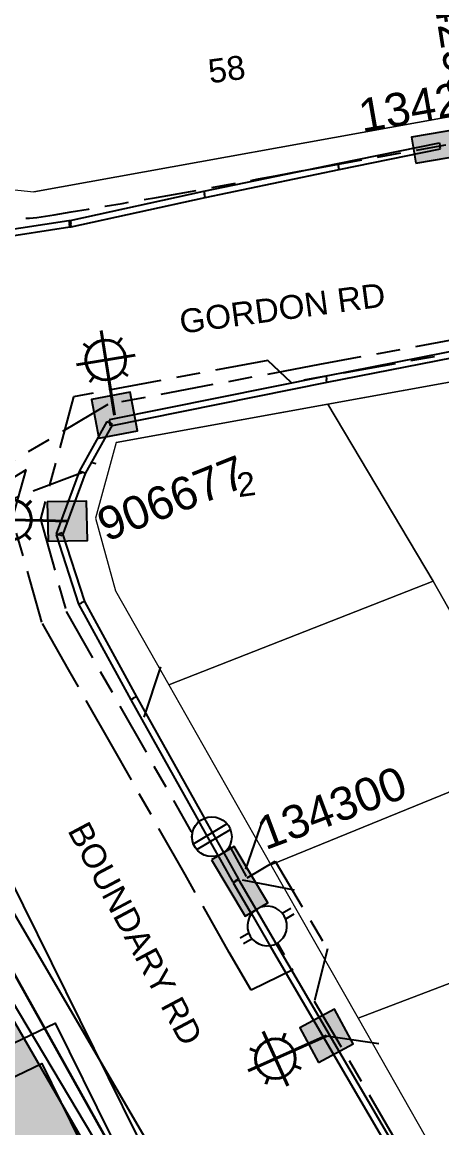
# Model space of a CAD drawing. Header units: metres. Extents: x 303431 to 305438, y 6269401 to 6270518.
# Drawn here: x 304022.3 to 304054, y 6269834.1 to 6269917.6 of the extents above; entities that cross this region are included whole.
import ezdxf
from ezdxf.enums import TextEntityAlignment as Align

# ---------------------------------------------------------------- set-up
doc = ezdxf.new("R2010")
doc.units = ezdxf.units.M
doc.linetypes.add('Cable Exist UG', pattern=[8.2, 4, -1.2, 1.8, -1.2])
doc.layers.get('0').update_dxf_attribs({"color": 6})
doc.layers.add('Cadastre Land Parcels_SP_EXT', color=9, linetype='Continuous', lineweight=5)
doc.layers.add('Cadastre Roads_SP_EXT', color=9, linetype='Continuous', lineweight=5)
for name, color, linetype in [('Duct_SP_EXT', 7, 'Continuous'), ('Equip_LV_EXT', 7, 'Continuous'), ('Equip_SP_SL_EXT', 7, 'Continuous'), ('Mains_HV_EXT', 7, 'Continuous'), ('Mains_HV_NEW_U72', 2, 'Continuous'), ('Mains_LV_EXT', 7, 'Continuous'), ('Mains_LV_NEW_T84', 2, 'Continuous'), ('Notes', 7, 'Continuous'), ('OH_Details_SP_MISC', 7, 'Continuous'), ('SupportsUG_SP_LV_EXT', 7, 'Continuous'), ('SupportsUG_SP_LV_SL_EXT', 7, 'Continuous'), ('Trench_SP_EXT', 7, 'Continuous'), ('Trench_SP_NEW', 2, 'Continuous')]:
    doc.layers.add(name, color=color, linetype=linetype)
doc.styles.add('COLUMN_LABEL', font='arial.ttf')
doc.styles.add('iecARIAL', font='arial.ttf', dxfattribs={"height": 2})
doc.styles.add('POLE_LABEL', font='arial.ttf')
doc.styles.get("Standard").update_dxf_attribs({"font": 'arial.ttf'})
doc.linetypes.add('Cable New UG', pattern='A,7,-0.25,["x",Standard,S=2,R=0,X=0.2,Y=-0.8],-2.1', length=9.35)
doc.linetypes.add('Cable Rem', pattern='A,6.5,-0.001,["X",Standard,S=2.5,R=0,X=0,Y=-1.27],-0.001', length=6.502)
doc.linetypes.add('IE Trench HV', pattern='A,7,-0.2,["/",Standard,S=3,R=0,X=0.6,Y=-1.4],-2.5', length=9.7)

# ---------------------------------------------------------------- blocks, each defined once
blk = doc.blocks.new('COLUMN_EXT')
blk.add_hatch(color=256).paths.add_polyline_path([(-1.485, 1.485), (-1.485, -1.485), (1.485, -1.485), (1.485, 1.485)])
blk.add_lwpolyline([(-1.485, -1.485), (1.485, -1.485), (1.485, 1.485), (-1.485, 1.485)], close=True)
for tag, height, style, flags, p in [('ASSET_NUM', 2.5, 'COLUMN_LABEL', 8, (2, 2)), ('STRUCTURE_PLANT_NUMBER', 0.2, 'POLE_LABEL', 9, (1.813, 0.031)), ('STREET_CODE', 0.2, 'COLUMN_LABEL', 9, (1.813, -0.2))]:
    blk.add_attdef(tag, text='', height=height, dxfattribs=dict(style=style, flags=flags)).set_placement(p, align=Align.MIDDLE_LEFT)
at = {"flags": 9}
for tag, p in [('OWNED_BY', (1.813, -0.6)), ('STATE', (1.813, -0.8)), ('COLUMN_TYPE', (1.813, -0.4)), ('STREETNAME', (1.813, -1.6)), ('USAGE', (1.813, -1)), ('LEGEND', (1.813, -1.2)), ('LOCATION', (1.813, -1.4)), ('SUBURB', (1.813, -1.8)), ('NOTES', (1.813, -2))]:
    blk.add_attdef(tag, text='', height=0.2, dxfattribs=at).set_placement(p, align=Align.MIDDLE_LEFT)
at = {"flags": 1}
blk.add_attdef('Z', (1.813, -2.351), '', height=0.2, dxfattribs=at)
blk = doc.blocks.new('PILLAR_EXT')
blk.add_hatch(color=256).paths.add_polyline_path([(-2.475, 0.99), (-2.475, -0.99), (2.475, -0.99), (2.475, 0.99)])
blk.add_lwpolyline([(-2.475, -0.99), (2.475, -0.99), (2.475, 0.99), (-2.475, 0.99)], close=True)
at = {"style": 'iecARIAL', "flags": 8}
blk.add_attdef('ASSET_NUM', (1.5, 3.5), '', height=2.5, dxfattribs=at)
for tag, p, flags in [('OWNED_BY', (0, -0.2), 9), ('STATE', (0, -0.4), 9), ('SUPPORT_TYPE', (0, -0.6), 9), ('USAGE', (0, -0.8), 9), ('LEGEND', (0, -1), 9), ('STREETNAME', (0, -1.8), 9), ('LOCATION', (0, -1.2), 9), ('NOTES', (0, -1.4), 9), ('PARENT', (0, -1.6), 9), ('SUBURB', (0, -2), 1)]:
    blk.add_attdef(tag, p, '', height=0.2, dxfattribs=dict(flags=flags))
blk = doc.blocks.new('SL_LANTERN_EXT')
at = {"lineweight": 40}
for p, q in [((0, 1.968), (0, 6.468)), ((-1.459, 5.676), (-1.061, 5.278)), ((1.458, 5.676), (1.06, 5.278)), ((-2.25, 4.218), (2.25, 4.218)), ((-1.459, 2.759), (-1.061, 3.157)), ((0, 0), (0, 2.721)), ((1.458, 2.759), (1.06, 3.157))]:
    blk.add_line(p, q, dxfattribs=at)
blk.add_circle((0, 4.218), 1.5, dxfattribs=at)
at = {"style": 'iecARIAL', "flags": 9}
blk.add_attdef('ASSET_NUM', (1.5, 1.5), '', height=2.5, dxfattribs=at)
for tag, p, height, flags in [('CONSTRUCTED_VOLTAGE', (0.981, -0.653), 0.2, 9), ('CONTROL_TYPE', (0.981, -0.853), 0.2, 9), ('LNUMBER', (2.181, -3.253), 2.5, 8), ('OPERATING_VOLTAGE', (0.981, -1.653), 0.2, 9), ('ORIENTATION', (0.981, -1.853), 0.2, 9), ('LANTERN_PURPOSE', (0.981, -1.053), 0.2, 9), ('LANTERN_TYPE', (0.981, -1.253), 0.2, 9), ('NO_PHASES', (0.981, -1.453), 0.2, 9), ('OWNED_BY', (0.981, -2.053), 0.2, 9), ('STATE', (0.981, -2.253), 0.2, 9), ('CEXIST', (0.981, -2.653), 0.2, 9), ('USAGE', (0.981, -2.453), 0.2, 9), ('CNEW', (0.981, -2.853), 0.2, 9), ('CNUMBER', (0.981, -3.053), 0.2, 9), ('CREMOVE', (0.981, -3.253), 0.2, 9), ('CREPLACE', (0.981, -3.453), 0.2, 9), ('LKINGHEIGHT', (0.981, -3.653), 0.2, 9), ('LBRACKET', (0.981, -3.853), 0.2, 9), ('LBRACKETVOCAB', (0.981, -4.053), 0.2, 9), ('LCATEGORY', (0.981, -4.253), 0.2, 9), ('LCHARGE1', (0.981, -4.453), 0.2, 9), ('LCHARGE1PERCENT', (0.981, -4.653), 0.2, 9), ('LCHARGE2', (0.981, -4.853), 0.2, 9), ('LCHARGE2PERCENT', (0.981, -5.053), 0.2, 9), ('LCHARGE3', (0.981, -5.253), 0.2, 9), ('LCHARGE3PERCENT', (0.981, -5.453), 0.2, 9), ('LEXIST', (0.981, -5.653), 0.2, 9), ('LLAMP', (0.981, -5.853), 0.2, 9), ('LLAMPVOCAB', (0.981, -6.053), 0.2, 9), ('LMAST', (0.981, -6.253), 0.2, 9), ('LMASTVOCAB', (0.981, -6.453), 0.2, 9), ('LNEW', (0.981, -6.653), 0.2, 9), ('LANTNUMBER', (0.981, -6.853), 0.2, 9), ('LOUTREACH', (0.981, -7.253), 0.2, 9), ('LOUTREACHVOCAB', (0.981, -7.453), 0.2, 9), ('LRATECODE', (0.981, -7.653), 0.2, 9), ('LREMOVE', (0.981, -7.853), 0.2, 9), ('LREPLACE', (0.981, -8.053), 0.2, 9), ('LTYPE', (0.981, -8.253), 0.2, 9), ('LTYPEVOCAB', (0.981, -8.453), 0.2, 9), ('STREETNAME', (0.981, -9.253), 0.2, 9), ('LEGEND', (0.981, -8.653), 0.2, 9), ('LOCATION', (0.981, -8.853), 0.2, 9), ('NOTES', (0.981, -9.053), 0.2, 9), ('SUBURB', (0.981, -9.453), 0.2, 1)]:
    blk.add_attdef(tag, p, '', height=height, dxfattribs=dict(flags=flags))
blk = doc.blocks.new('LV_UG_LINKS_CLOSED_EXT')
blk.add_wipeout([(-1.056, 1.057), (-1.18, 0.916), (-1.286, 0.761), (-1.371, 0.594), (-1.435, 0.417), (-1.476, 0.234), (-1.493, 0.047), (-1.487, -0.14), (-1.458, -0.326), (-1.406, -0.506), (-1.331, -0.678), (-1.236, -0.839), (-1.121, -0.988), (-0.988, -1.12), (-0.84, -1.235), (-0.679, -1.331), (-0.506, -1.406), (-0.326, -1.458), (-0.141, -1.487), (0.047, -1.493), (0.233, -1.476), (0.416, -1.435), (0.593, -1.371), (0.76, -1.286), (0.915, -1.181), (1.056, -1.057), (1.18, -0.916), (1.286, -0.761), (1.371, -0.594), (1.435, -0.417), (1.476, -0.234), (1.493, -0.047), (1.487, 0.14), (1.458, 0.326), (1.406, 0.506), (1.331, 0.678), (1.236, 0.839), (1.121, 0.988), (0.988, 1.12), (0.84, 1.235), (0.679, 1.331), (0.506, 1.406), (0.326, 1.458), (0.141, 1.487), (-0.047, 1.493), (-0.233, 1.476), (-0.416, 1.435), (-0.593, 1.371), (-0.76, 1.286), (-0.915, 1.181)])
for p, q in [((-0.25, -1.479), (-0.25, 1.479)), ((0.25, -1.479), (0.25, 1.479))]:
    blk.add_line(p, q)
blk.add_circle((0, 0), 1.5)
at = {"flags": 9}
for tag, p in [('ACTUAL_STATUS', (0, 0)), ('OPERATING_VOLTAGE', (0, -0.6)), ('ORIENTATION', (0, -0.8)), ('CONSTRUCTED_VOLTAGE', (0, -0.2)), ('NO_PHASES', (0, -0.4)), ('STATE', (0, -1)), ('SWITCH_TYPE', (0, -1.2)), ('USAGE', (0, -1.4)), ('NOTES', (0, -1.6))]:
    blk.add_attdef(tag, text='', height=0.2, dxfattribs=at).set_placement(p, align=Align.MIDDLE_LEFT)
at = {"flags": 1}
blk.add_attdef('Z', (0, 0), '', height=0.2, dxfattribs=at)
blk = doc.blocks.new('LV_UG_LINKS_OPEN_EXT')
for p, q in [((-0.249, 1.473), (-0.249, 2.22)), ((0.249, 1.473), (0.249, 2.22)), ((-0.249, -1.473), (-0.249, -2.22)), ((0.249, -1.473), (0.249, -2.22))]:
    blk.add_line(p, q)
at = {"flags": 9}
for tag, p in [('ACTUAL_STATUS', (0, 0)), ('OPERATING_VOLTAGE', (0, -0.6)), ('ORIENTATION', (0, -0.8)), ('CONSTRUCTED_VOLTAGE', (0, -0.2)), ('NO_PHASES', (0, -0.4)), ('STATE', (0, -1)), ('SWITCH_TYPE', (0, -1.2)), ('USAGE', (0, -1.4)), ('NOTES', (0, -1.6))]:
    blk.add_attdef(tag, text='', height=0.2, dxfattribs=at).set_placement(p, align=Align.MIDDLE_LEFT)
at = {"flags": 1}
blk.add_attdef('Z', (0, 0), '', height=0.2, dxfattribs=at)
blk.add_wipeout([(-0.249, 1.473), (-0.432, 1.43), (-0.608, 1.365), (-0.774, 1.278), (-0.928, 1.171), (-1.067, 1.045), (-1.19, 0.903), (-1.294, 0.747), (-1.377, 0.579), (-1.439, 0.402), (-1.478, 0.218), (-1.494, 0.031), (-1.486, -0.156), (-1.455, -0.341), (-1.4, -0.521), (-1.324, -0.692), (-1.227, -0.853), (-1.11, -1), (-0.976, -1.131), (-0.827, -1.244), (-0.664, -1.338), (-0.491, -1.411), (-0.311, -1.461), (-0.125, -1.489), (0.062, -1.493), (0.249, -1.473), (0.432, -1.43), (0.608, -1.365), (0.774, -1.278), (0.928, -1.171), (1.067, -1.045), (1.19, -0.903), (1.294, -0.747), (1.377, -0.579), (1.439, -0.402), (1.478, -0.218), (1.494, -0.031), (1.486, 0.156), (1.455, 0.341), (1.4, 0.521), (1.324, 0.692), (1.227, 0.853), (1.11, 1), (0.976, 1.131), (0.827, 1.244), (0.664, 1.338), (0.491, 1.411), (0.311, 1.461), (0.125, 1.489), (-0.062, 1.493)])
blk.add_lwpolyline([(0, -1.494, 1), (0, 1.494, 1)], format="xyb", close=True)

msp = doc.modelspace()

# ---------------------------------------------------------------- hatches: boundary and pattern name
at = {"layer": 'Notes', "linetype": 'Cable Exist UG'}
h = msp.add_hatch(dxfattribs=at)
h.set_pattern_fill('DOTS')
h.set_pattern_definition([(0, (38.3763, 16.5326), (0.79375, 1.5875), [0, -1.5875])])
edge = h.paths.add_edge_path()
edge.add_arc((304011.42744, 6269890.33301), 24.92791, 214.1129959, 257.1156654, ccw=False)
edge.add_arc((304014.82129, 6269888.66813), 27.00423, 172.479027, 207.1327061, ccw=False)
edge.add_line((303988.04937, 6269892.20269), (303984.31092, 6269906.16896))
edge.add_line((303984.31092, 6269906.16896), (303978.69775, 6269916.5003))
edge.add_line((303978.69775, 6269916.5003), (303916.62381, 6269884.01824))
edge.add_arc((304797.23127, 6270264.18401), 959.16396, 203.35027012, 209.42022479)
edge.add_line((303961.76064, 6269793.03187), (303968.5137, 6269790.93517))
edge.add_line((303968.5137, 6269790.93517), (304027.58935, 6269822.0182))
edge.add_line((304027.58935, 6269822.0182), (304029.60457, 6269828.50884))
edge.add_line((304029.60457, 6269828.50884), (304011.20331, 6269860.29528))
edge.add_arc((303997.13225, 6269852.56128), 16.05645, 28.7948958, 57.0352683)
h.paths.add_polyline_path([(303956.53046, 6269814.18899), (303956.41621, 6269817.82943), (303959.48416, 6269820.5385), (303956.2332, 6269816.30512)], flags=16)
h.paths.add_polyline_path([(303967.78112, 6269820.59075), (303967.7572, 6269824.05008), (303970.73481, 6269826.94025), (303968.47254, 6269822.69051)], flags=16)

# ---------------------------------------------------------------- linework, layer by layer
at = {"layer": 'Cadastre Land Parcels_SP_EXT', "linetype": 'Continuous'}
for points in [[(304056.33645, 6269910.74345), (304059.36467, 6269916.32413), (304059.11884, 6269916.75767), (304058.87796, 6269917.19429), (304058.6437, 6269917.6341), (304058.4143, 6269918.07594), (304058.18984, 6269918.52087), (304057.97122, 6269918.96793), (304035.89425, 6269957.40622), (303991.37947, 6269941.59627), (304008.99918, 6269911.14545), (304013.17342, 6269907.48848), (304017.64773, 6269905.33546), (304023.20916, 6269904.73825), (304056.33645, 6269910.74345)], [(304056.33645, 6269910.74345), (304059.36467, 6269916.32413), (304059.11884, 6269916.75767), (304058.87796, 6269917.19429), (304058.6437, 6269917.6341), (304058.4143, 6269918.07594), (304058.18984, 6269918.52087), (304057.97122, 6269918.96793), (304035.89425, 6269957.40622), (303991.37947, 6269941.59627), (304008.99918, 6269911.14545), (304013.17342, 6269907.48848), (304017.64773, 6269905.33546), (304023.20916, 6269904.73825), (304056.33645, 6269910.74345)], [(304069.8971, 6269865.44242), (304073.82631, 6269866.93215), (304059.98273, 6269891.37882), (304045.40211, 6269888.72822), (304053.34719, 6269875.3741), (304060.9013, 6269862.02996), (304069.8971, 6269865.44242)], [(304069.8971, 6269865.44242), (304073.82631, 6269866.93215), (304059.98273, 6269891.37882), (304045.40211, 6269888.72822), (304053.34719, 6269875.3741), (304060.9013, 6269862.02996), (304069.8971, 6269865.44242)], [(304053.34719, 6269875.3741), (304045.40211, 6269888.72822), (304029.42168, 6269885.82411), (304027.86252, 6269880.1203), (304029.36064, 6269874.6412), (304033.38552, 6269867.55905), (304053.34719, 6269875.3741)], [(304053.34719, 6269875.3741), (304045.40211, 6269888.72822), (304029.42168, 6269885.82411), (304027.86252, 6269880.1203), (304029.36064, 6269874.6412), (304033.38552, 6269867.55905), (304053.34719, 6269875.3741)], [(304060.9013, 6269862.02996), (304053.34719, 6269875.3741), (304033.38552, 6269867.55905), (304041.10499, 6269853.97455), (304060.9013, 6269862.02996)], [(304076.68864, 6269853.44818), (304069.8971, 6269865.44242), (304060.9013, 6269862.02996), (304041.10499, 6269853.97455), (304047.68869, 6269842.38876), (304076.68864, 6269853.44818)], [(304083.48097, 6269841.45482), (304076.68864, 6269853.44818), (304047.68869, 6269842.38876), (304054.42157, 6269830.54053), (304083.48097, 6269841.45482)], [(304083.48097, 6269841.45482), (304076.68864, 6269853.44818), (304047.68869, 6269842.38876), (304054.42157, 6269830.54053), (304083.48097, 6269841.45482)]]:
    msp.add_lwpolyline(points, close=True, dxfattribs=at)
at = {"layer": 'Cadastre Roads_SP_EXT', "linetype": 'Continuous'}
msp.add_lwpolyline([(304029.42175, 6269885.82404), (304059.98269, 6269891.37882), (304056.33646, 6269910.74339), (304023.20918, 6269904.73825)], dxfattribs=at)
at = {"layer": 'Duct_SP_EXT'}
for p, q in [((304046.16163, 6269906.88965), (304053.81649, 6269908.45048)), ((304053.81649, 6269908.45048), (304053.86444, 6269908.21532)), ((304053.91239, 6269907.98016), (304053.86444, 6269908.21532)), ((304046.25812, 6269906.41945), (304053.91239, 6269907.98016)), ((304036.0363, 6269904.79838), (304046.16133, 6269906.88959)), ((304036.1363, 6269904.3289), (304046.25842, 6269906.41951)), ((304046.16133, 6269906.88959), (304046.16163, 6269906.88965)), ((304046.16133, 6269906.88959), (304046.20988, 6269906.65455)), ((304046.16163, 6269906.88965), (304046.20988, 6269906.65455)), ((304046.25842, 6269906.41951), (304046.20988, 6269906.65455)), ((304046.25812, 6269906.41945), (304046.20988, 6269906.65455)), ((304046.25842, 6269906.41951), (304046.25812, 6269906.41945)), ((304025.94744, 6269902.584), (304036.0363, 6269904.79838)), ((304036.0363, 6269904.79838), (304036.0863, 6269904.56364)), ((304026.03134, 6269902.11099), (304036.1363, 6269904.3289)), ((304036.1363, 6269904.3289), (304036.0863, 6269904.56364)), ((304020.38488, 6269901.7404), (304025.85137, 6269902.57465)), ((304025.85137, 6269902.57465), (304025.86191, 6269902.57626)), ((304025.85137, 6269902.57465), (304025.88757, 6269902.3374)), ((304025.86191, 6269902.57626), (304025.91493, 6269902.57959)), ((304025.86191, 6269902.57626), (304025.88757, 6269902.3374)), ((304025.92378, 6269902.10015), (304025.88757, 6269902.3374)), ((304025.91323, 6269902.09854), (304025.88757, 6269902.3374)), ((304025.91493, 6269902.57959), (304025.95708, 6269902.58531)), ((304025.91493, 6269902.57959), (304025.93863, 6269902.3406)), ((304025.96232, 6269902.10162), (304025.93863, 6269902.3406)), ((304025.95708, 6269902.58531), (304025.94744, 6269902.584)), ((304025.94744, 6269902.584), (304025.98939, 6269902.3475)), ((304025.95708, 6269902.58531), (304025.98939, 6269902.3475)), ((304026.0217, 6269902.10968), (304025.98939, 6269902.3475)), ((304026.03134, 6269902.11099), (304025.98939, 6269902.3475)), ((304020.3898, 6269901.2556), (304025.92378, 6269902.10015)), ((304025.91323, 6269902.09854), (304025.96232, 6269902.10162)), ((304025.92378, 6269902.10015), (304025.91323, 6269902.09854)), ((304025.96232, 6269902.10162), (304026.0217, 6269902.10968)), ((304026.0217, 6269902.10968), (304026.03134, 6269902.11099)), ((304059.98313, 6269893.7367), (304045.26364, 6269890.83445)), ((304060.07599, 6269893.26577), (304045.3107, 6269890.35449)), ((304045.26318, 6269890.83445), (304028.88757, 6269887.54159)), ((304045.26364, 6269890.83445), (304045.26318, 6269890.83445)), ((304045.26318, 6269890.83445), (304045.28717, 6269890.59447)), ((304045.26364, 6269890.83445), (304045.28717, 6269890.59447)), ((304045.3107, 6269890.35449), (304045.28717, 6269890.59447)), ((304045.31116, 6269890.35449), (304045.28717, 6269890.59447)), ((304045.31116, 6269890.35449), (304028.9822, 6269887.07101)), ((304045.3107, 6269890.35449), (304045.31116, 6269890.35449)), ((304028.72515, 6269887.42297), (304026.64643, 6269883.68611)), ((304028.72515, 6269887.42297), (304028.93489, 6269887.3063)), ((304028.88757, 6269887.54159), (304028.93489, 6269887.3063)), ((304028.9822, 6269887.07101), (304028.93489, 6269887.3063)), ((304029.14462, 6269887.18963), (304028.93489, 6269887.3063)), ((304029.14462, 6269887.18963), (304027.0839, 6269883.48513)), ((304026.64643, 6269883.68611), (304024.8963, 6269878.94574)), ((304027.0839, 6269883.48513), (304025.34659, 6269878.77949)), ((304026.64643, 6269883.68611), (304026.86517, 6269883.58562)), ((304027.0839, 6269883.48513), (304026.86517, 6269883.58562)), ((304024.89293, 6269878.87857), (304025.12144, 6269878.95192)), ((304024.89293, 6269878.87857), (304026.57333, 6269873.64343)), ((304024.8963, 6269878.94574), (304025.12144, 6269878.86262)), ((304025.34996, 6269879.02527), (304025.12144, 6269878.95192)), ((304025.34996, 6269879.02527), (304027.01636, 6269873.83377)), ((304025.34659, 6269878.77949), (304025.12144, 6269878.86262)), ((304026.57333, 6269873.64343), (304026.79484, 6269873.7386)), ((304026.57333, 6269873.64343), (304030.52899, 6269866.4194)), ((304027.01636, 6269873.83377), (304026.79484, 6269873.7386)), ((304027.01636, 6269873.83377), (304030.94898, 6269866.65182)), ((304030.52899, 6269866.4194), (304030.73899, 6269866.53561)), ((304030.94898, 6269866.65182), (304030.73899, 6269866.53561)), ((304038.22881, 6269852.65183), (304038.43827, 6269852.76898)), ((304038.24678, 6269852.62027), (304038.45385, 6269852.7416)), ((304038.64774, 6269852.88613), (304038.43827, 6269852.76898)), ((304038.66092, 6269852.86294), (304038.45385, 6269852.7416))]:
    msp.add_line(p, q, dxfattribs=at)
at = {"layer": 'Mains_HV_EXT', "linetype": 'Cable Exist UG'}
for points in [[(304094.58622, 6269876.64878), (304093.68441, 6269878.30875), (304098.79922, 6269880.93276), (304098.79922, 6269880.93276), (304091.17726, 6269894.42861), (304081.62799, 6269898.56237), (304072.08054, 6269896.74807), (304044.76986, 6269891.71835), (304044.76986, 6269891.71835), (304028.79773, 6269888.70295), (304010.94008, 6269878.0722), (304004.28151, 6269875.08467), (304006.6174, 6269872.20545)], [(304094.58622, 6269876.64878), (304093.68441, 6269878.30875), (304098.79922, 6269880.93276), (304098.79922, 6269880.93276), (304091.17726, 6269894.42861), (304081.62799, 6269898.56237), (304072.08054, 6269896.74807), (304044.76986, 6269891.71835), (304044.76986, 6269891.71835), (304028.79773, 6269888.70295), (304010.94008, 6269878.0722)]]:
    msp.add_lwpolyline(points, dxfattribs=at)
at = {"layer": 'Mains_LV_EXT', "linetype": 'Cable Exist UG'}
msp.add_lwpolyline([(303991.31048, 6269937.52708), (304005.75438, 6269912.59878), (304005.75438, 6269912.59878, 0.04891816), (304005.75438, 6269912.59878), (304005.75438, 6269912.59878), (304005.75438, 6269912.59878, 0.14866321), (304014.69436, 6269904.55129), (304014.69436, 6269904.55129), (304014.69436, 6269904.55129), (304014.69436, 6269904.55129, 0.04798956), (304014.69436, 6269904.55129), (304014.69436, 6269904.55129, 0.14178966), (304023.43951, 6269902.80098), (304023.43951, 6269902.80098), (304023.43951, 6269902.80098), (304023.43951, 6269902.80098, 0.00697523), (304044.02391, 6269906.44193), (304044.02391, 6269906.44193), (304054.15389, 6269908.26104), (304054.30963, 6269908.29291)], format="xyb", dxfattribs=at)
for points in [[(304059.41318, 6269893.38233), (304058.55817, 6269893.22826), (304058.55817, 6269893.22826), (304042.6335, 6269890.35909), (304040.85716, 6269892.01114), (304040.85716, 6269892.01114), (304026.20016, 6269889.28928), (304023.69935, 6269880.05464), (304025.64987, 6269873.07499), (304025.64987, 6269873.07499), (304035.08628, 6269856.46998), (304037.31941, 6269856.59102), (304039.267, 6269853.03375)], [(304059.41318, 6269893.38233), (304058.55817, 6269893.22826), (304058.55817, 6269893.22826), (304042.6335, 6269890.35909), (304040.85716, 6269892.01114), (304040.85716, 6269892.01114), (304026.20016, 6269889.28928), (304023.69935, 6269880.05464), (304025.64987, 6269873.07499), (304025.64987, 6269873.07499), (304035.08628, 6269856.46998), (304037.31941, 6269856.59102), (304039.267, 6269853.03375)], [(304040.11722, 6269850.66768), (304042.74392, 6269846.04684), (304039.61481, 6269844.50427), (304037.95946, 6269847.36748), (304034.6194, 6269853.24513), (304034.6194, 6269853.24513), (304029.1394, 6269862.88766), (304025.83246, 6269868.69741), (304023.80904, 6269872.26627), (304023.80904, 6269872.26627), (304021.59244, 6269880.10686), (304022.61987, 6269883.76231), (304008.13963, 6269874.9536), (304008.13963, 6269874.9536), (304007.79893, 6269875.12094)]]:
    msp.add_lwpolyline(points, dxfattribs=at)
at = {"layer": 'Mains_LV_NEW_T84', "color": 170, "linetype": 'Cable New UG', "ltscale": 0.75, "flags": 128}
for points in [[(304000.35941, 6269847.5607), (303998.86928, 6269851.14852), (303988.23288, 6269846.04797), (303997.88459, 6269826.55381), (304023.80239, 6269838.96981), (304030.31048, 6269825.78332), (304029.89984, 6269818.40026), (303970.58029, 6269787.27017), (303958.47625, 6269791.18525), (303932.17505, 6269846.04321), (303926.18425, 6269858.74631), (303920.91203, 6269871.2624)], [(304011.09972, 6269852.87831), (304009.76342, 6269855.54684), (304018.09782, 6269859.54349), (304035.22308, 6269824.95454), (304033.94955, 6269824.09043)], [(303996.76292, 6269845.78005), (303995.83261, 6269847.7665), (303990.76902, 6269845.33833), (303998.62551, 6269829.4701), (304024.80436, 6269842.01857), (304033.22221, 6269825.01653), (304032.18816, 6269816.58789), (303970.65123, 6269784.29415), (303961.47944, 6269786.82336), (303951.03206, 6269782.01289), (303949.92, 6269784.24501)]]:
    msp.add_lwpolyline(points, dxfattribs=at)
at = {"layer": 'Notes'}
msp.add_lwpolyline([(304011.20331, 6269860.29528), (304029.60457, 6269828.50884)], dxfattribs=at)
at = {"layer": 'Trench_SP_EXT', "linetype": 'Cable Exist UG'}
for points in [[(304027.90667, 6269884.22103), (304027.51328, 6269884.31362)], [(304026.90842, 6269883.57024), (304021.30018, 6269881.45733)], [(304031.53229, 6269865.11719), (304033.08131, 6269869.80241)], [(304040.48299, 6269857.41968), (304038.9188, 6269852.83), (304043.78832, 6269851.90656)], [(304045.29075, 6269841.07375), (304050.06816, 6269840.35753)]]:
    msp.add_lwpolyline(points, dxfattribs=at)
at = {"layer": 'Trench_SP_NEW', "color": 10, "linetype": 'IE Trench HV', "lineweight": 35, "ltscale": 0.35, "flags": 128}
msp.add_lwpolyline([(304030.97421, 6269826.14291), (304030.88861, 6269829.34475), (304011.31071, 6269864.34838)], dxfattribs=at)

# ---------------------------------------------------------------- block references
at = {"layer": 'Equip_SP_SL_EXT'}
for p, rotation in [((304029.30319, 6269887.89634), 9.13589842404237), ((304025.73284, 6269879.90059), 88.61175182563204), ((304045.29075, 6269841.07375), 114.214666829764)]:
    msp.add_blockref('SL_LANTERN_EXT', p, dxfattribs=dict(at, rotation=rotation))
at = {"layer": 'SupportsUG_SP_LV_EXT'}
ref = msp.add_blockref('PILLAR_EXT', (304054.32126, 6269908.30298), dxfattribs=dict(at, rotation=9.72319682087815))
ref.add_attrib('ASSET_NUM', '134299', dxfattribs={"layer": '0', "height": 2.5, "rotation": 278.9402258, "style": 'iecARIAL'}).set_placement((304055.82126, 6269911.80298), align=Align.MIDDLE_RIGHT)
ref = msp.add_blockref('PILLAR_EXT', (304054.32128, 6269908.30299), dxfattribs=dict(at, rotation=9.723196820878147))
ref.add_attrib('ASSET_NUM', '134299', dxfattribs={"layer": '0', "height": 2.5, "rotation": 10, "style": 'iecARIAL'}).set_placement((304059.24023, 6269912.48339), align=Align.MIDDLE_RIGHT)
ref = msp.add_blockref('PILLAR_EXT', (304038.74133, 6269852.7257), dxfattribs=dict(at, rotation=300.7811539533208))
ref.add_attrib('ASSET_NUM', '134300', dxfattribs={"layer": '0', "height": 2.5, "rotation": 20.604533, "style": 'iecARIAL'}).set_placement((304040.24133, 6269856.2257), align=Align.MIDDLE_LEFT)
at = {"layer": 'SupportsUG_SP_LV_SL_EXT'}
for p, rotation in [((304029.30319, 6269887.89635), 10.76736531862227), ((304025.73288, 6269879.90064), 271.3192868750069), ((304045.29073, 6269841.07373), 28.39111371703921)]:
    msp.add_blockref('COLUMN_EXT', p, dxfattribs=dict(at, rotation=rotation))
ref = msp.add_blockref('COLUMN_EXT', (304025.73285, 6269879.90067), dxfattribs=dict(at, rotation=271.3192868750069))
ref.add_attrib('ASSET_NUM', '906677', dxfattribs={"layer": '0', "height": 2.5, "rotation": 21.6076821, "style": 'COLUMN_LABEL'}).set_placement((304027.73285, 6269880.65067), align=Align.TOP_LEFT)

# ---------------------------------------------------------------- texts
at = {"layer": 'Cadastre Land Parcels_SP_EXT'}
for s, rotation, p in [('58', 7.6272952, (304036.49347, 6269912.92184)), ('2', 7.6485176, (304038.65458, 6269881.70484))]:
    msp.add_text(s, height=1.8, rotation=rotation, dxfattribs=at).set_placement(p)
at = {"layer": 'Cadastre Roads_SP_EXT'}
msp.add_text('GORDON RD', height=1.8, rotation=7.6272952, dxfattribs=at).set_placement((304034.32811, 6269894.03961))

# ---------------------------------------------------------------- next in the draw order: block references
at = {"layer": 'Equip_LV_EXT', "rotation": 300.7811539533208}
for name, p in [('LV_UG_LINKS_CLOSED_EXT', (304036.64342, 6269856.09032)), ('LV_UG_LINKS_OPEN_EXT', (304040.82384, 6269849.35135))]:
    msp.add_blockref(name, p, dxfattribs=at)

# ---------------------------------------------------------------- next in the draw order: linework, layer by layer
at = {"layer": 'Cadastre Land Parcels_SP_EXT', "linetype": 'Continuous'}
for points in [[(304060.9013, 6269862.02996), (304053.34719, 6269875.3741), (304033.38552, 6269867.55905), (304041.10499, 6269853.97455), (304060.9013, 6269862.02996)], [(304076.68864, 6269853.44818), (304069.8971, 6269865.44242), (304060.9013, 6269862.02996), (304041.10499, 6269853.97455), (304047.68869, 6269842.38876), (304076.68864, 6269853.44818)]]:
    msp.add_lwpolyline(points, close=True, dxfattribs=at)
at = {"layer": 'Duct_SP_EXT'}
for p, q in [((304030.52899, 6269866.4194), (304038.22881, 6269852.65183)), ((304030.94898, 6269866.65182), (304038.64774, 6269852.88613)), ((304038.24678, 6269852.62027), (304065.53444, 6269806.05124)), ((304038.66092, 6269852.86294), (304065.94858, 6269806.29391))]:
    msp.add_line(p, q, dxfattribs=at)
at = {"layer": 'Mains_HV_NEW_U72', "color": 10, "linetype": 'Cable New UG', "ltscale": 0.75, "flags": 128}
msp.add_lwpolyline([(304006.6174, 6269872.20545), (304009.96692, 6269867.80065, -0.22689237), (304013.05879, 6269863.06749), (304012.17753, 6269859.39521), (304036.35271, 6269818.84089), (304041.43207, 6269816.49883), (304044.64377, 6269811.09739)], format="xyb", dxfattribs=at)
at = {"layer": 'Mains_LV_EXT', "linetype": 'Cable Exist UG'}
msp.add_lwpolyline([(304039.29703, 6269852.98262), (304041.42287, 6269854.24934), (304041.42287, 6269854.24934), (304045.36321, 6269847.62306), (304044.37793, 6269843.68388), (304044.37793, 6269843.68388), (304044.37793, 6269843.68388), (304044.37793, 6269843.68388), (304044.37793, 6269843.68388), (304052.64215, 6269829.57296), (304066.09846, 6269806.26324)], dxfattribs=at)
msp.add_lwpolyline([(304039.29703, 6269852.98262), (304041.42287, 6269854.24934), (304041.42287, 6269854.24934), (304045.36321, 6269847.62306), (304044.37793, 6269843.68388), (304044.37793, 6269843.68388), (304044.37793, 6269843.68388), (304044.37793, 6269843.68388), (304044.37793, 6269843.68388), (304052.64215, 6269829.57296), (304066.09846, 6269806.26324)], dxfattribs=at)
at = {"layer": 'OH_Details_SP_MISC', "color": 2, "linetype": 'Cable Rem', "ltscale": 0.5, "flags": 128}
msp.add_lwpolyline([(304042.29563, 6269815.0681), (304004.05501, 6269880.49398)], dxfattribs=at)

# ---------------------------------------------------------------- next in the draw order: texts
at = {"layer": 'Cadastre Roads_SP_EXT'}
msp.add_text('BOUNDARY RD', height=1.8, rotation=298, dxfattribs=at).set_placement((304025.71314, 6269856.56028))

doc.saveas('drawing.dxf')
